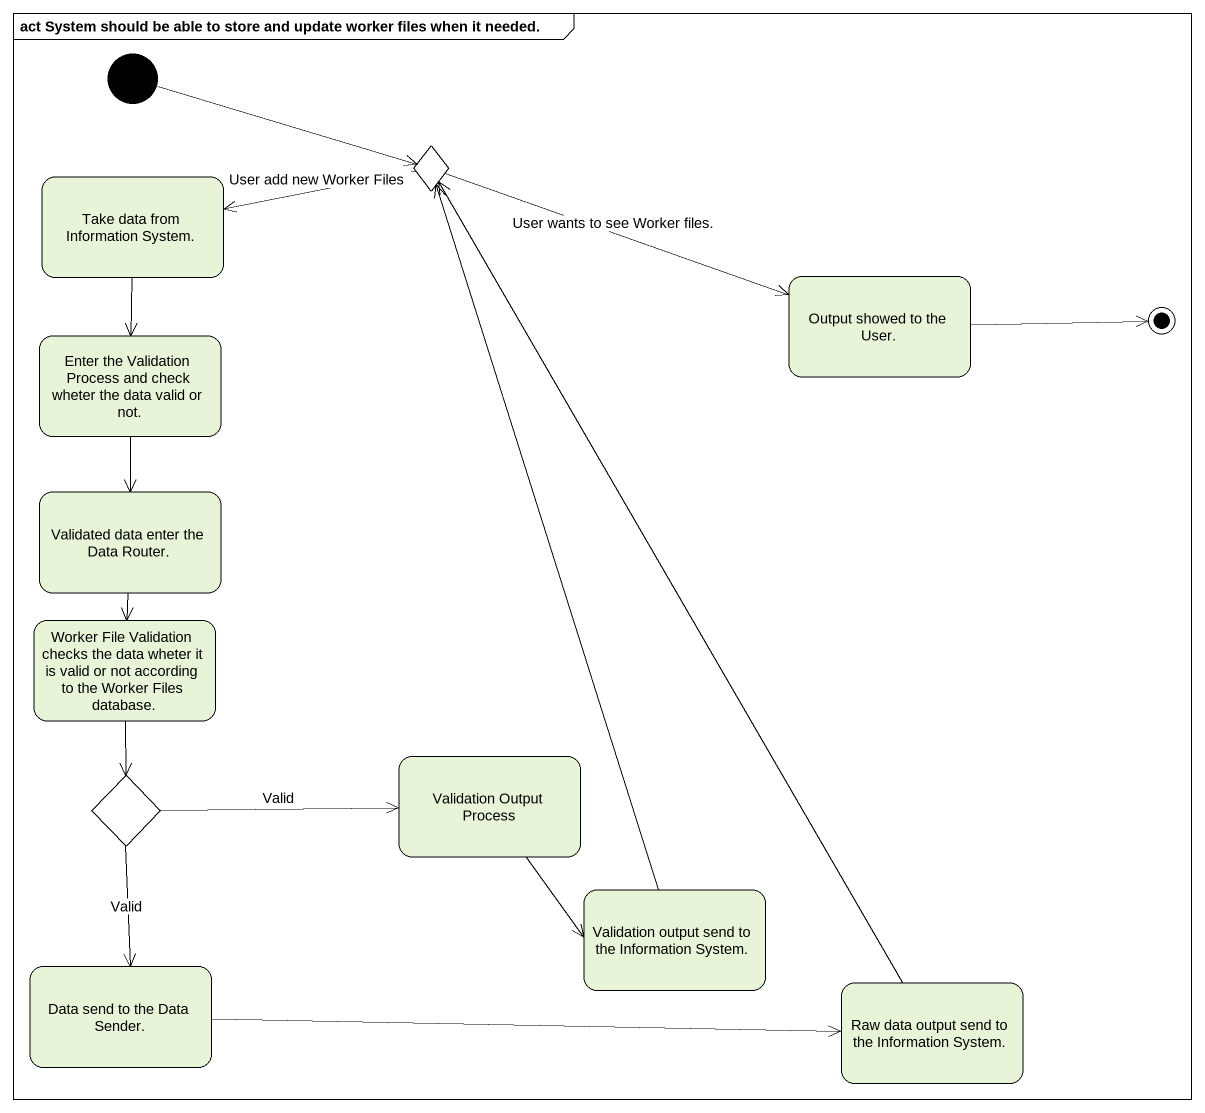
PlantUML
@startuml
mainframe act System should be able to store and update worker files when it needed.
hide empty description
state "Take data from Information System." as Take_data_from_Information
state choice1 <<choice>>
state "Output showed to the User." as Output_showed_to_the_User
state "Enter the Validation Process and check wheter the data valid or not." as Enter_the_Validation
state "Validated data enter the Data Router." as Validated_data_enter_the
state "Worker File Validation checks the data wheter it is valid or not according to the Worker Files database." as Worker_File_Validation
state choice2 <<choice>>
state "Validation Output Process" as Validation_Output_Process
state "Validation output send to the Information System." as Validation_output_send_to
state "Data send to the Data Sender." as Data_send_to_the_Data_Sender
state "Raw data output send to the Information System." as Raw_data_output_send_to_the
[*] -right-> choice1
Take_data_from_Information --> Enter_the_Validation
choice1 -left-> Take_data_from_Information : User add new Worker Files
choice1 -right-> Output_showed_to_the_User : User wants to see Worker files.
Enter_the_Validation --> Validated_data_enter_the
Validated_data_enter_the --> Worker_File_Validation
Worker_File_Validation --> choice2
choice2 -right-> Validation_Output_Process : Valid
choice2 --> Data_send_to_the_Data_Sender : Valid
Validation_Output_Process --> Validation_output_send_to
Validation_output_send_to -up-> choice1
Data_send_to_the_Data_Sender -right-> Raw_data_output_send_to_the
Raw_data_output_send_to_the -up-> choice1
Output_showed_to_the_User -right-> [*]
@enduml
